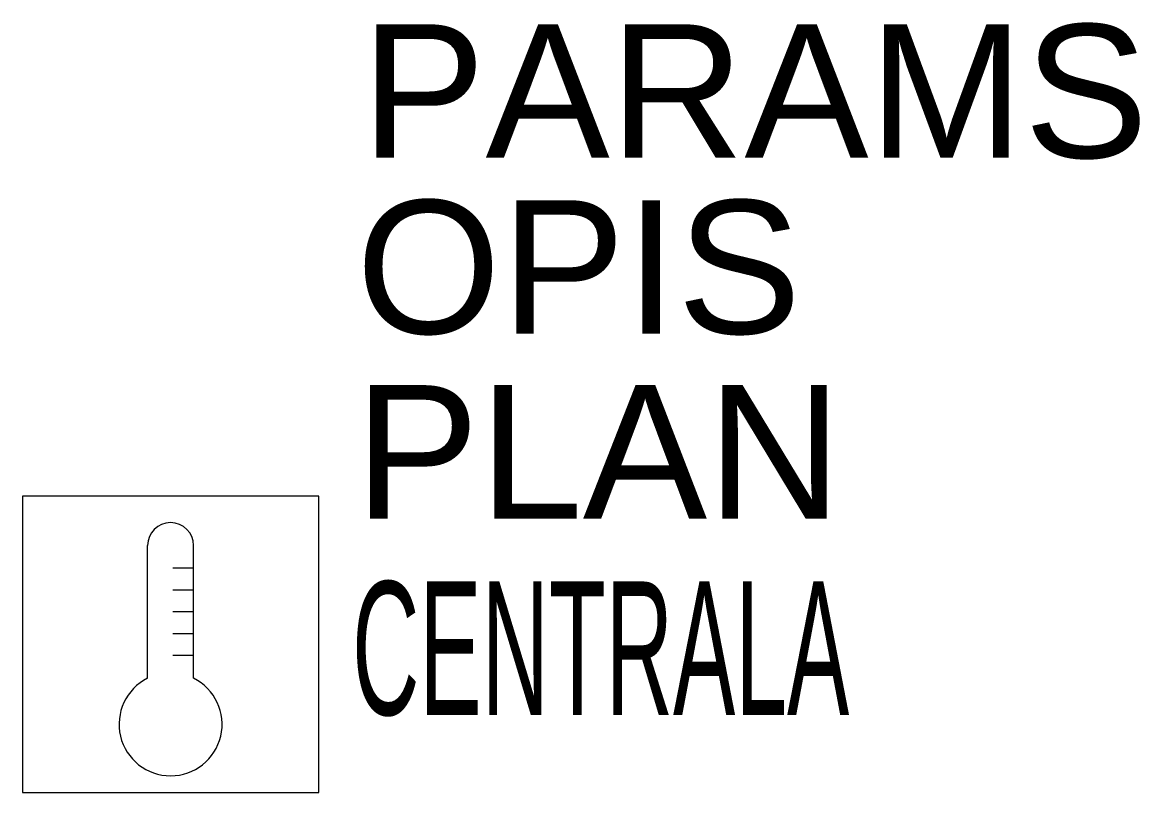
# Model space of a CAD drawing. Header units: millimetres. Extents: x -200 to 1307, y -200 to 839.
import ezdxf

# ---------------------------------------------------------------- set-up
doc = ezdxf.new("R2010")
doc.units = ezdxf.units.MM
doc.styles.add('Opisest3', font='arial.ttf', dxfattribs={"width": 0.5})
doc.styles.get("Standard").update_dxf_attribs({"font": 'arial.ttf'})

msp = doc.modelspace()

# ---------------------------------------------------------------- linework, layer by layer
for p, q in [((-31.1, -45.7), (-31.1, 133.1)), ((31.1, -45.7), (31.1, 133.1)), ((31.1, 102.6), (2.8, 102.6)), ((31.1, 73.2), (2.8, 73.2)), ((31.1, 43.7), (2.8, 43.7)), ((31.1, 14.3), (2.8, 14.3)), ((31.1, -15.2), (2.8, -15.2))]:
    msp.add_line(p, q)
msp.add_lwpolyline([(-200, -200), (200, -200), (200, 200), (-200, 200)], close=True)
for centre, radius, start, end in [((0, 133.1), 31.1, 0, 180), ((0, -107.8), 69.5, 116.5786, 63.4214)]:
    msp.add_arc(centre, radius, start, end)

# ---------------------------------------------------------------- texts
for tag, p, flags in [('PARAMS', (257.1, 656.1), 9), ('OPIS', (250.1, 418.9), 9), ('PLAN', (248.6, 169.6), 8)]:
    msp.add_attdef(tag, p, 'xx', height=180, dxfattribs=dict(flags=flags))
at = {"style": 'Opisest3', "width": 0.5, "flags": 9}
msp.add_attdef('CENTRALA', (244.9, -95.2), 'xx', height=180, dxfattribs=at)

doc.saveas('drawing.dxf')
